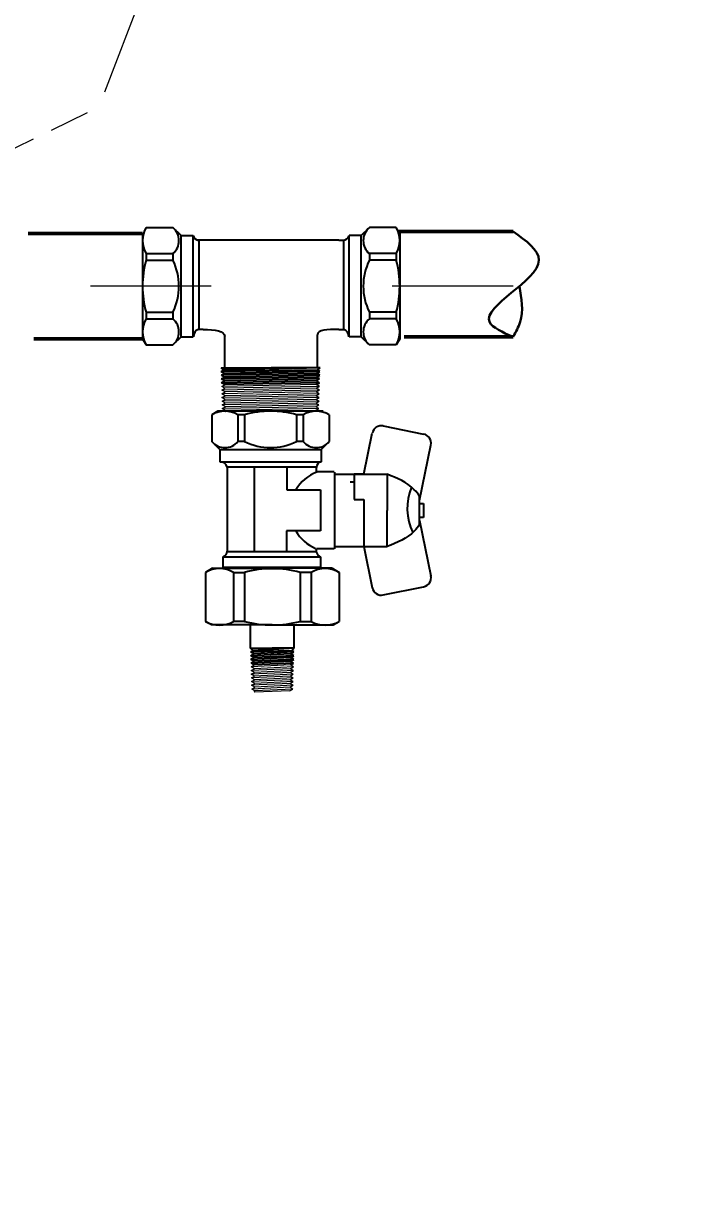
# Model space of a CAD drawing. Header units: millimetres. Extents: x -3929 to 624051, y 52832 to 514950.
# Drawn here: x 23381 to 24427, y 99180 to 101066 of the extents above; entities that cross this region are included whole.
import ezdxf

# ---------------------------------------------------------------- set-up
doc = ezdxf.new("R2010")
doc.units = ezdxf.units.MM
doc.linetypes.add('ACAD_ISO03W100', pattern=[30, 12, -18])
doc.linetypes.add('DASHED2', pattern=[9.525, 6.35, -3.175])
doc.layers.add('Отопление', color=30, linetype='Continuous')

msp = doc.modelspace()

# ---------------------------------------------------------------- linework, layer by layer
at = {"color": 0}
for p, q in [((23575.441, 100741.329), (23618.184, 100741.329)), ((23631.07, 100728.443), (23618.184, 100741.329)), ((23917.659, 100728.443), (23930.545, 100741.329)), ((23973.288, 100741.329), (23930.545, 100741.329)), ((23569.861, 100731.664), (23569.861, 100564.146)), ((23631.07, 100567.367), (23631.07, 100728.443)), ((23631.07, 100728.443), (23650.401, 100728.443)), ((23631.07, 100728.443), (23650.401, 100728.443)), ((23650.401, 100567.367), (23650.401, 100728.443)), ((23882.224, 100720.937), (23657.949, 100720.937)), ((23659.153, 100720.549), (23659.153, 100579.032)), ((23882.224, 100720.937), (23890.78, 100720.937)), ((23889.576, 100720.549), (23889.576, 100579.032)), ((23898.328, 100567.367), (23898.328, 100728.443)), ((23917.659, 100728.443), (23898.328, 100728.443)), ((23917.659, 100728.443), (23898.328, 100728.443)), ((23917.659, 100567.367), (23917.659, 100728.443)), ((23978.868, 100731.664), (23978.868, 100564.146)), ((23575.441, 100699.752), (23618.184, 100699.752)), ((23575.441, 100699.752), (23618.184, 100699.752)), ((23575.441, 100699.752), (23575.441, 100689.286)), ((23618.184, 100699.752), (23618.184, 100689.286)), ((23973.288, 100699.752), (23930.545, 100699.752)), ((23973.288, 100699.752), (23930.545, 100699.752)), ((23930.545, 100699.752), (23930.545, 100689.286)), ((23973.288, 100699.752), (23973.288, 100689.286)), ((23575.441, 100689.286), (23618.184, 100689.286)), ((23575.441, 100689.286), (23618.184, 100689.286)), ((23973.288, 100689.286), (23930.545, 100689.286)), ((23973.288, 100689.286), (23930.545, 100689.286)), ((23575.441, 100606.524), (23618.184, 100606.524)), ((23575.441, 100606.524), (23575.441, 100596.058)), ((23618.184, 100606.524), (23618.184, 100596.058)), ((23973.288, 100606.524), (23930.545, 100606.524)), ((23930.545, 100606.524), (23930.545, 100596.058)), ((23973.288, 100606.524), (23973.288, 100596.058)), ((23575.441, 100596.058), (23618.184, 100596.058)), ((23973.288, 100596.058), (23930.545, 100596.058)), ((23666.318, 100579.021), (23657.762, 100579.021)), ((23882.038, 100579.021), (23890.593, 100579.021)), ((23569.861, 100564.146), (23575.441, 100554.481)), ((23575.441, 100554.481), (23618.184, 100554.481)), ((23631.07, 100567.367), (23618.184, 100554.481)), ((23631.07, 100567.367), (23650.401, 100567.367)), ((23917.659, 100567.367), (23898.328, 100567.367)), ((23917.659, 100567.367), (23930.545, 100554.481)), ((23973.288, 100554.481), (23930.545, 100554.481)), ((23978.868, 100564.146), (23973.288, 100554.481)), ((23694.78, 100518.179), (23774.345, 100518.179)), ((23698.814, 100514.146), (23694.78, 100518.179)), ((23848.093, 100514.146), (23695.159, 100512.035)), ((23695.159, 100512.035), (23698.814, 100514.146)), ((23700.333, 100509.048), (23695.159, 100512.035)), ((23852.127, 100518.179), (23698.814, 100514.146)), ((23851.748, 100512.035), (23700.333, 100509.048)), ((23852.127, 100518.179), (23774.345, 100518.179)), ((23846.574, 100509.048), (23851.748, 100512.035)), ((23848.093, 100514.146), (23852.127, 100518.179)), ((23851.748, 100512.035), (23848.093, 100514.146)), ((23846.574, 100509.048), (23695.301, 100506.144)), ((23695.301, 100506.144), (23700.333, 100509.048)), ((23700.475, 100503.157), (23695.301, 100506.144)), ((23846.432, 100503.157), (23695.443, 100500.252)), ((23695.443, 100500.252), (23700.475, 100503.157)), ((23700.617, 100497.265), (23695.443, 100500.252)), ((23846.29, 100497.265), (23695.585, 100494.36)), ((23695.585, 100494.36), (23700.617, 100497.265)), ((23700.759, 100491.373), (23695.585, 100494.36)), ((23851.606, 100506.144), (23700.475, 100503.157)), ((23851.464, 100500.252), (23700.617, 100497.265)), ((23851.322, 100494.36), (23700.759, 100491.373)), ((23846.148, 100491.373), (23851.322, 100494.36)), ((23846.29, 100497.265), (23851.464, 100500.252)), ((23851.322, 100494.36), (23846.29, 100497.265)), ((23846.432, 100503.157), (23851.606, 100506.144)), ((23851.464, 100500.252), (23846.432, 100503.157)), ((23851.606, 100506.144), (23846.574, 100509.048)), ((23689.71, 100449.034), (23680.045, 100443.455)), ((23680.045, 100443.455), (23680.045, 100400.712)), ((23857.228, 100449.034), (23689.71, 100449.034)), ((23721.622, 100443.455), (23721.622, 100400.712)), ((23732.088, 100443.455), (23721.622, 100443.455)), ((23732.088, 100443.455), (23732.088, 100400.712)), ((23814.85, 100443.455), (23814.85, 100400.712)), ((23814.85, 100443.455), (23814.85, 100400.712)), ((23825.316, 100443.455), (23814.85, 100443.455)), ((23825.316, 100443.455), (23825.316, 100400.712)), ((23825.316, 100443.455), (23825.316, 100400.712)), ((23866.892, 100443.455), (23866.892, 100400.712)), ((23692.931, 100387.826), (23680.045, 100400.712)), ((23732.088, 100400.712), (23721.622, 100400.712)), ((23825.316, 100400.712), (23814.85, 100400.712)), ((23854.006, 100387.826), (23866.892, 100400.712)), ((23692.931, 100387.826), (23854.006, 100387.826)), ((23692.931, 100387.826), (23692.931, 100368.495)), ((23854.006, 100387.826), (23854.006, 100368.495)), ((23854.006, 100387.826), (23854.006, 100368.495)), ((23692.931, 100368.495), (23854.006, 100368.495)), ((23799.123, 100361.124), (23799.123, 100323.714)), ((23846.501, 100352.391), (23846.501, 100360.946)), ((23846.112, 100359.743), (23704.596, 100359.743)), ((23704.596, 100359.743), (23704.596, 100225.468)), ((23747.559, 100359.549), (23747.559, 100225.266)), ((23874.69, 100352.391), (23846.501, 100352.391)), ((23874.967, 100352.013), (23874.967, 100229.806)), ((23922.284, 100348.051), (23874.967, 100348.051)), ((23799.123, 100323.714), (23852.655, 100323.714)), ((23852.655, 100323.714), (23852.655, 100258.738)), ((23852.655, 100258.738), (23798.73, 100258.738)), ((23798.73, 100258.738), (23798.73, 100224.872)), ((23874.616, 100229.866), (23846.433, 100229.866)), ((23846.501, 100223.856), (23846.501, 100229.866)), ((23874.967, 100233.569), (23921.888, 100233.569)), ((23697.964, 100200.457), (23697.964, 100217.39)), ((23697.964, 100217.39), (23852.624, 100217.39)), ((23704.596, 100225.468), (23846.501, 100225.468)), ((23852.756, 100217.39), (23852.756, 100200.457)), ((23681.224, 100199.025), (23669.948, 100192.516)), ((23669.948, 100192.516), (23669.948, 100114.403)), ((23681.224, 100199.025), (23776.258, 100199.025)), ((23852.756, 100200.457), (23697.964, 100200.457)), ((23714.705, 100192.516), (23714.705, 100114.403)), ((23714.705, 100192.516), (23731.97, 100192.516)), ((23731.97, 100192.516), (23731.97, 100114.403)), ((23871.292, 100199.025), (23776.258, 100199.025)), ((23820.546, 100192.516), (23820.546, 100114.403)), ((23837.811, 100192.516), (23820.546, 100192.516)), ((23837.811, 100192.516), (23837.811, 100114.403)), ((23871.292, 100199.025), (23882.568, 100192.516)), ((23882.568, 100192.516), (23882.568, 100114.403)), ((23679.613, 100108.823), (23669.948, 100114.403)), ((23776.258, 100108.823), (23679.613, 100108.823)), ((23731.97, 100114.403), (23714.705, 100114.403)), ((23741.616, 100071.875), (23741.616, 100108.823)), ((23776.258, 100108.823), (23872.903, 100108.823)), ((23810.9, 100071.875), (23810.9, 100108.823)), ((23820.546, 100114.403), (23837.811, 100114.403)), ((23872.903, 100108.823), (23882.568, 100114.403)), ((23741.616, 100071.875), (23776.258, 100071.875)), ((23745.65, 100067.841), (23741.616, 100071.875)), ((23806.866, 100067.841), (23741.995, 100065.731)), ((23741.995, 100065.731), (23745.65, 100067.841)), ((23747.169, 100062.744), (23741.995, 100065.731)), ((23805.347, 100062.744), (23742.137, 100059.839)), ((23742.137, 100059.839), (23747.169, 100062.744)), ((23747.311, 100056.852), (23742.137, 100059.839)), ((23810.9, 100071.875), (23745.65, 100067.841)), ((23810.521, 100065.731), (23747.169, 100062.744)), ((23810.379, 100059.839), (23747.311, 100056.852)), ((23810.9, 100071.875), (23776.258, 100071.875)), ((23805.205, 100056.852), (23810.379, 100059.839)), ((23805.347, 100062.744), (23810.521, 100065.731)), ((23810.379, 100059.839), (23805.347, 100062.744)), ((23806.866, 100067.841), (23810.9, 100071.875)), ((23810.521, 100065.731), (23806.866, 100067.841)), ((23805.205, 100056.852), (23742.279, 100053.947)), ((23742.279, 100053.947), (23747.311, 100056.852)), ((23747.453, 100050.96), (23742.279, 100053.947)), ((23805.063, 100050.96), (23742.421, 100048.055)), ((23742.421, 100048.055), (23747.453, 100050.96)), ((23747.595, 100045.068), (23742.421, 100048.055)), ((23810.237, 100053.947), (23747.453, 100050.96)), ((23810.095, 100048.055), (23747.595, 100045.068)), ((23804.921, 100045.068), (23810.095, 100048.055)), ((23805.063, 100050.96), (23810.237, 100053.947)), ((23810.095, 100048.055), (23805.063, 100050.96)), ((23810.237, 100053.947), (23805.205, 100056.852))]:
    msp.add_line(p, q, dxfattribs=at)
at = {"color": 0, "lineweight": 0}
for p, q in [((23846.148, 100491.373), (23695.727, 100488.468)), ((23695.727, 100488.468), (23700.759, 100491.373)), ((23700.901, 100485.481), (23695.727, 100488.468)), ((23846.006, 100485.481), (23695.869, 100482.576)), ((23695.869, 100482.576), (23700.901, 100485.481)), ((23701.043, 100479.589), (23695.869, 100482.576)), ((23845.864, 100479.589), (23696.011, 100476.684)), ((23696.011, 100476.684), (23701.043, 100479.589)), ((23701.185, 100473.697), (23696.011, 100476.684)), ((23845.722, 100473.697), (23696.153, 100470.792)), ((23696.153, 100470.792), (23701.185, 100473.697)), ((23851.18, 100488.468), (23700.901, 100485.481)), ((23851.038, 100482.576), (23701.043, 100479.589)), ((23850.896, 100476.684), (23701.185, 100473.697)), ((23845.722, 100473.697), (23850.896, 100476.684)), ((23850.754, 100470.792), (23845.722, 100473.697)), ((23845.864, 100479.589), (23851.038, 100482.576)), ((23850.896, 100476.684), (23845.864, 100479.589)), ((23846.006, 100485.481), (23851.18, 100488.468)), ((23851.038, 100482.576), (23846.006, 100485.481)), ((23851.18, 100488.468), (23846.148, 100491.373)), ((23701.327, 100467.805), (23696.153, 100470.792)), ((23845.58, 100467.805), (23696.295, 100464.9)), ((23696.295, 100464.9), (23701.327, 100467.805)), ((23701.469, 100461.914), (23696.295, 100464.9)), ((23845.438, 100461.914), (23696.437, 100459.009)), ((23696.437, 100459.009), (23701.469, 100461.914)), ((23701.611, 100456.022), (23696.437, 100459.009)), ((23845.296, 100456.022), (23696.602, 100453.13)), ((23696.602, 100453.13), (23701.611, 100456.022)), ((23850.754, 100470.792), (23701.327, 100467.805)), ((23850.612, 100464.9), (23701.469, 100461.914)), ((23850.47, 100459.009), (23701.611, 100456.022)), ((23845.296, 100456.022), (23850.47, 100459.009)), ((23850.305, 100453.13), (23845.296, 100456.022)), ((23845.438, 100461.914), (23850.612, 100464.9)), ((23850.47, 100459.009), (23845.438, 100461.914)), ((23845.58, 100467.805), (23850.754, 100470.792)), ((23850.612, 100464.9), (23845.58, 100467.805)), ((23701.775, 100450.143), (23696.602, 100453.13)), ((23700.389, 100449.343), (23701.775, 100450.143)), ((23700.389, 100449.343), (23701.806, 100447.926)), ((23850.305, 100453.13), (23701.775, 100450.143)), ((23845.132, 100450.143), (23701.806, 100447.926)), ((23845.132, 100450.143), (23850.305, 100453.13)), ((23804.921, 100045.068), (23742.563, 100042.164)), ((23742.563, 100042.164), (23747.595, 100045.068)), ((23747.737, 100039.177), (23742.563, 100042.164)), ((23809.953, 100042.164), (23747.737, 100039.177)), ((23804.779, 100039.177), (23809.953, 100042.164)), ((23809.953, 100042.164), (23804.921, 100045.068)), ((23804.779, 100039.177), (23742.705, 100036.272)), ((23742.705, 100036.272), (23747.737, 100039.177)), ((23747.879, 100033.285), (23742.705, 100036.272)), ((23804.637, 100033.285), (23742.847, 100030.38)), ((23742.847, 100030.38), (23747.879, 100033.285)), ((23748.021, 100027.393), (23742.847, 100030.38)), ((23804.495, 100027.393), (23742.989, 100024.488)), ((23742.989, 100024.488), (23748.021, 100027.393)), ((23748.163, 100021.501), (23742.989, 100024.488)), ((23804.353, 100021.501), (23743.131, 100018.596)), ((23743.131, 100018.596), (23748.163, 100021.501)), ((23809.811, 100036.272), (23747.879, 100033.285)), ((23809.669, 100030.38), (23748.021, 100027.393)), ((23809.527, 100024.488), (23748.163, 100021.501)), ((23804.353, 100021.501), (23809.527, 100024.488)), ((23809.385, 100018.596), (23804.353, 100021.501)), ((23804.495, 100027.393), (23809.669, 100030.38)), ((23809.527, 100024.488), (23804.495, 100027.393)), ((23804.637, 100033.285), (23809.811, 100036.272)), ((23809.669, 100030.38), (23804.637, 100033.285)), ((23809.811, 100036.272), (23804.779, 100039.177)), ((23748.305, 100015.609), (23743.131, 100018.596)), ((23804.211, 100015.609), (23743.273, 100012.704)), ((23743.273, 100012.704), (23748.305, 100015.609)), ((23748.447, 100009.717), (23743.273, 100012.704)), ((23804.069, 100009.717), (23743.438, 100006.825)), ((23743.438, 100006.825), (23748.447, 100009.717)), ((23748.611, 100003.838), (23743.438, 100006.825)), ((23747.225, 100003.038), (23748.611, 100003.838)), ((23747.225, 100003.038), (23748.642, 100001.621)), ((23809.385, 100018.596), (23748.305, 100015.609)), ((23809.243, 100012.704), (23748.447, 100009.717)), ((23809.078, 100006.825), (23748.611, 100003.838)), ((23803.905, 100003.838), (23748.642, 100001.621)), ((23803.905, 100003.838), (23809.078, 100006.825)), ((23804.069, 100009.717), (23809.243, 100012.704)), ((23809.078, 100006.825), (23804.069, 100009.717)), ((23804.211, 100015.609), (23809.385, 100018.596)), ((23809.243, 100012.704), (23804.211, 100015.609))]:
    msp.add_line(p, q, dxfattribs=at)
at = {"color": 7, "lineweight": 25}
for p, q in [((23952.8, 100425.634), (24016.846, 100412.519)), ((23921.888, 100348.53), (23935.314, 100414.093)), ((24010.369, 100307.046), (24028.388, 100395.033)), ((23906.165, 100348.53), (23959.166, 100348.53)), ((23921.888, 100348.53), (23906.165, 100348.53)), ((23906.165, 100348.53), (23906.165, 100308.195)), ((23959.166, 100348.53), (23959.166, 100291.049)), ((23899.811, 100336.565), (23906.165, 100336.565)), ((23906.165, 100308.195), (23921.888, 100308.195)), ((23921.888, 100308.195), (23921.888, 100233.569)), ((24010.369, 100268.713), (24010.369, 100313.385)), ((23959.166, 100233.569), (23959.166, 100291.049)), ((24010.369, 100302.274), (24016.921, 100302.274)), ((24016.921, 100302.274), (24016.921, 100279.825)), ((24016.921, 100279.825), (24010.369, 100279.825)), ((24010.369, 100275.052), (24028.388, 100187.066)), ((23921.888, 100233.569), (23935.314, 100168.006)), ((23921.888, 100233.569), (23959.166, 100233.569)), ((23952.8, 100156.465), (24016.846, 100169.58))]:
    msp.add_line(p, q, dxfattribs=at)
at = {"color": 2, "true_color": 0xf1eb1f}
for points in [[(23700.543, 100518.179), (23700.543, 100567.942)], [(23848.147, 100518.179), (23848.147, 100570.553)]]:
    msp.add_lwpolyline(points, dxfattribs=at)
at = {"color": 0}
for centre, radius, start, end in [((23611.354, 100720.54), 41.496, 149.935575, 210.064425), ((23600.659, 100720.54), 27.19, 310.131615, 49.868385), ((23948.07, 100720.54), 27.19, 130.131615, 229.868385), ((23937.375, 100720.54), 41.496, 329.935575, 30.064425), ((23659.977, 100730.732), 9.836, 195.038032, 267.004879), ((23888.752, 100730.732), 9.836, 272.995121, 344.961968), ((23726.096, 100647.905), 156.235, 164.641114, 195.358886), ((23534.424, 100647.905), 93.424, 333.708445, 26.291555), ((24014.304, 100647.905), 93.424, 153.708445, 206.291555), ((23822.633, 100647.905), 156.235, 344.641114, 15.358886), ((23611.354, 100575.27), 41.496, 149.935575, 210.064425), ((23600.659, 100575.27), 27.19, 310.131615, 49.868385), ((23948.07, 100575.27), 27.19, 130.131615, 229.868385), ((23937.375, 100575.27), 41.496, 329.935575, 30.064425), ((23662.113, 100568.15), 11.316, 107.052837, 183.533179), ((23886.616, 100568.15), 11.316, 356.466821, 72.947163), ((23700.833, 100407.541), 41.496, 59.935575, 120.064425), ((23773.469, 100292.8), 156.235, 74.641114, 105.358886), ((23846.104, 100407.541), 41.496, 59.935575, 120.064425), ((23700.833, 100418.237), 27.19, 220.131615, 319.868385), ((23773.469, 100484.471), 93.424, 243.708445, 296.291555), ((23846.104, 100418.237), 27.19, 220.131615, 319.868385), ((23693.714, 100356.783), 11.316, 17.052837, 93.533179), ((23856.296, 100358.918), 9.836, 105.038032, 177.004879), ((23870.167, 100290.989), 65.276, 110.721347, 149.912563), ((23870.167, 100290.989), 65.276, 209.608798, 247.489115), ((23694.896, 100226.565), 9.721, 289.212912, 356.549592), ((23855.837, 100226.565), 9.721, 196.178681, 250.787088), ((23692.327, 100154.094), 44.464, 59.781648, 120.218352), ((23776.258, 100026.364), 171.953, 90, 104.925385), ((23776.258, 100026.364), 171.953, 75.074615, 90), ((23860.189, 100154.094), 44.464, 59.781648, 120.218352), ((23692.327, 100154.396), 45.828, 240.770448, 299.229552), ((23776.258, 100287.377), 178.554, 255.638488, 270), ((23776.258, 100287.377), 178.554, 270, 284.361512), ((23860.189, 100154.396), 45.828, 240.770448, 299.229552)]:
    msp.add_arc(centre, radius, start, end, dxfattribs=at)
at = {"color": 7, "lineweight": 25}
for centre, radius, start, end in [((23949.828, 100411.121), 14.815, 78.426701, 168.426701), ((24013.874, 100398.005), 14.815, 348.426701, 78.426701), ((24075.665, 100294.383), 84.919, 156.650997, 206.850061), ((24013.874, 100184.094), 14.815, 281.573299, 11.573299), ((23949.828, 100170.978), 14.815, 191.573299, 281.573299)]:
    msp.add_arc(centre, radius, start, end, dxfattribs=at)
at = {"color": 0}
for points in [[(23666.318, 100579.021), (23685.198, 100579.021), (23700.543, 100576.821), (23700.543, 100567.942)], [(23882.038, 100579.021), (23863.589, 100579.021), (23848.147, 100579.002), (23848.147, 100570.553)]]:
    msp.add_open_spline(points, degree=3, dxfattribs=at)
at = {"color": 7, "lineweight": 25}
for points in [[(24010.369, 100313.385), (24008.013, 100317.189), (23994.185, 100334.566), (23974.675, 100342.346), (23959.166, 100348.53)], [(24010.369, 100268.713), (24008.013, 100264.909), (23994.185, 100247.533), (23974.675, 100239.753), (23959.166, 100233.569)]]:
    msp.add_open_spline(points, degree=3, knots=[217.32380116, 217.32380116, 217.32380116, 217.32380116, 243.18826153, 343.40607417, 343.40607417, 343.40607417, 343.40607417], dxfattribs=at)
at = {"layer": 'Отопление', "color": 7, "linetype": 'DASHED2', "lineweight": 13, "ltscale": 100}
msp.add_line((23735.879, 101550.021), (23500.398, 100932.944, 10344.704), dxfattribs=at)
at = {"layer": 'Отопление', "color": 7, "linetype": 'DASHED2', "lineweight": 13, "ltscale": 10}
msp.add_line((23253.984, 100812.944, 10344.704), (23500.398, 100932.944, 10344.704), dxfattribs=at)
at = {"layer": 'Отопление', "color": 1, "lineweight": 50, "true_color": 0xff0000}
for points in [[(23569.861, 100731.707), (23387.954, 100731.707)], [(24159.025, 100734.988), (23977.118, 100734.988)], [(24159.025, 100567.427), (23986.19, 100567.384)], [(23569.861, 100564.146), (23397.027, 100564.103)]]:
    msp.add_lwpolyline(points, dxfattribs=at)
at = {"layer": 'Отопление', "color": 1, "linetype": 'ACAD_ISO03W100', "lineweight": 13, "ltscale": 16, "true_color": 0xff0000}
msp.add_lwpolyline([(24159.025, 100647.905), (22253.961, 100647.905)], dxfattribs=at)
at = {"layer": 'Отопление', "color": 1, "lineweight": 30, "true_color": 0xff0000}
msp.add_spline([(24159.025, 100567.384), (24121.852, 100591.038), (24200.235, 100689.157), (24159.025, 100734.988)], degree=3, dxfattribs=at)
msp.add_open_spline([(24159.025, 100567.384), (24163.491, 100575.133), (24177.641, 100599.68), (24172.808, 100628.317), (24169.217, 100647.976)], degree=3, knots=[0, 0, 0, 0, 26.30410008, 83.3303981, 83.3303981, 83.3303981, 83.3303981], dxfattribs=at)

doc.saveas('drawing.dxf')
